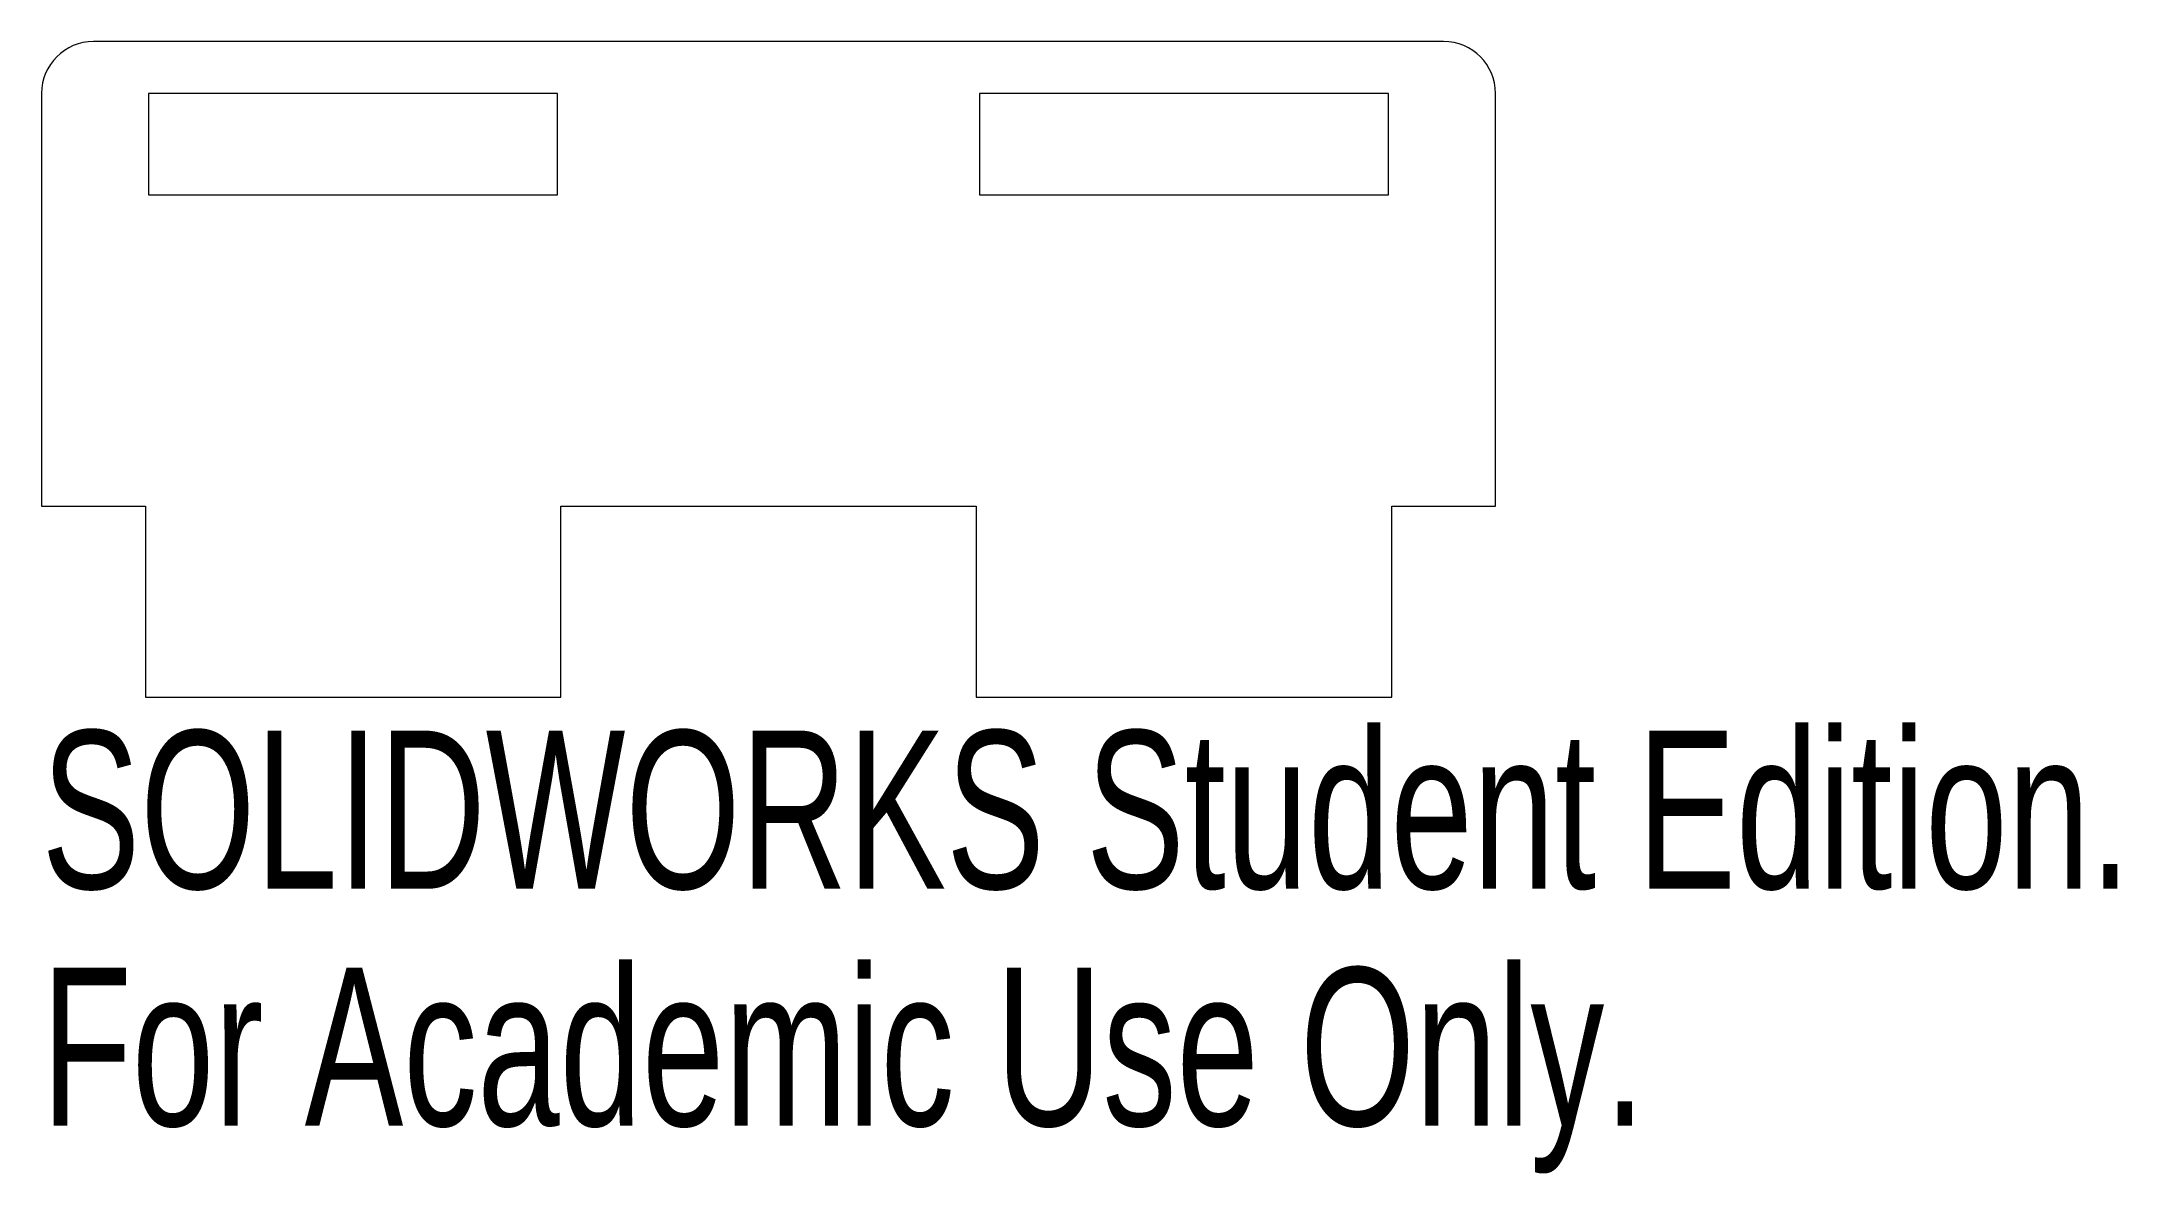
# Model space of a CAD drawing. Header units: inches. Extents: x -0.88 to 1.62, y -0.99 to 0.37.
import ezdxf

# ---------------------------------------------------------------- set-up
doc = ezdxf.new("R2010")
doc.units = ezdxf.units.IN
doc.header["$MEASUREMENT"] = 0
doc.styles.add('SLDTEXTSTYLE0', font='TXT', dxfattribs={"width": 0.7})

msp = doc.modelspace()

# ---------------------------------------------------------------- linework, layer by layer
at = {"color": 7, "linetype": 'Continuous', "lineweight": 15}
for p, q in [((0.8125, 0.372), (-0.8125, 0.372)), ((-0.875, 0.3095), (-0.875, -0.1875)), ((-0.7461, 0.3095), (-0.7461, 0.1875)), ((-0.2539, 0.3095), (-0.7461, 0.3095)), ((-0.2539, 0.1875), (-0.2539, 0.3095)), ((0.2539, 0.3095), (0.2539, 0.1875)), ((0.7461, 0.3095), (0.2539, 0.3095)), ((0.7461, 0.1875), (0.7461, 0.3095)), ((0.875, -0.1875), (0.875, 0.3095)), ((-0.7461, 0.1875), (-0.2539, 0.1875)), ((0.2539, 0.1875), (0.7461, 0.1875)), ((-0.875, -0.1875), (-0.75, -0.1875)), ((-0.75, -0.1875), (-0.75, -0.4175)), ((-0.25, -0.4175), (-0.25, -0.1875)), ((-0.25, -0.1875), (0.25, -0.1875)), ((0.25, -0.1875), (0.25, -0.4175)), ((0.75, -0.4175), (0.75, -0.1875)), ((0.75, -0.1875), (0.875, -0.1875)), ((-0.75, -0.4175), (-0.25, -0.4175)), ((0.25, -0.4175), (0.75, -0.4175))]:
    msp.add_line(p, q, dxfattribs=at)
for centre, start, end in [((-0.8125, 0.3095), 90, 180), ((0.8125, 0.3095), 0, 90)]:
    msp.add_arc(centre, 0.0625, start, end, dxfattribs=at)

# ---------------------------------------------------------------- texts
at = {"color": 7, "linetype": 'Continuous', "char_height": 0.1903, "attachment_point": 1, "style": 'SLDTEXTSTYLE0'}
for s, insert in [('SOLIDWORKS Student Edition.', (-0.875, -0.4576)), ('For Academic Use Only.', (-0.875, -0.7431))]:
    msp.add_mtext(s, dxfattribs=dict(at, insert=insert))

doc.saveas('drawing.dxf')
